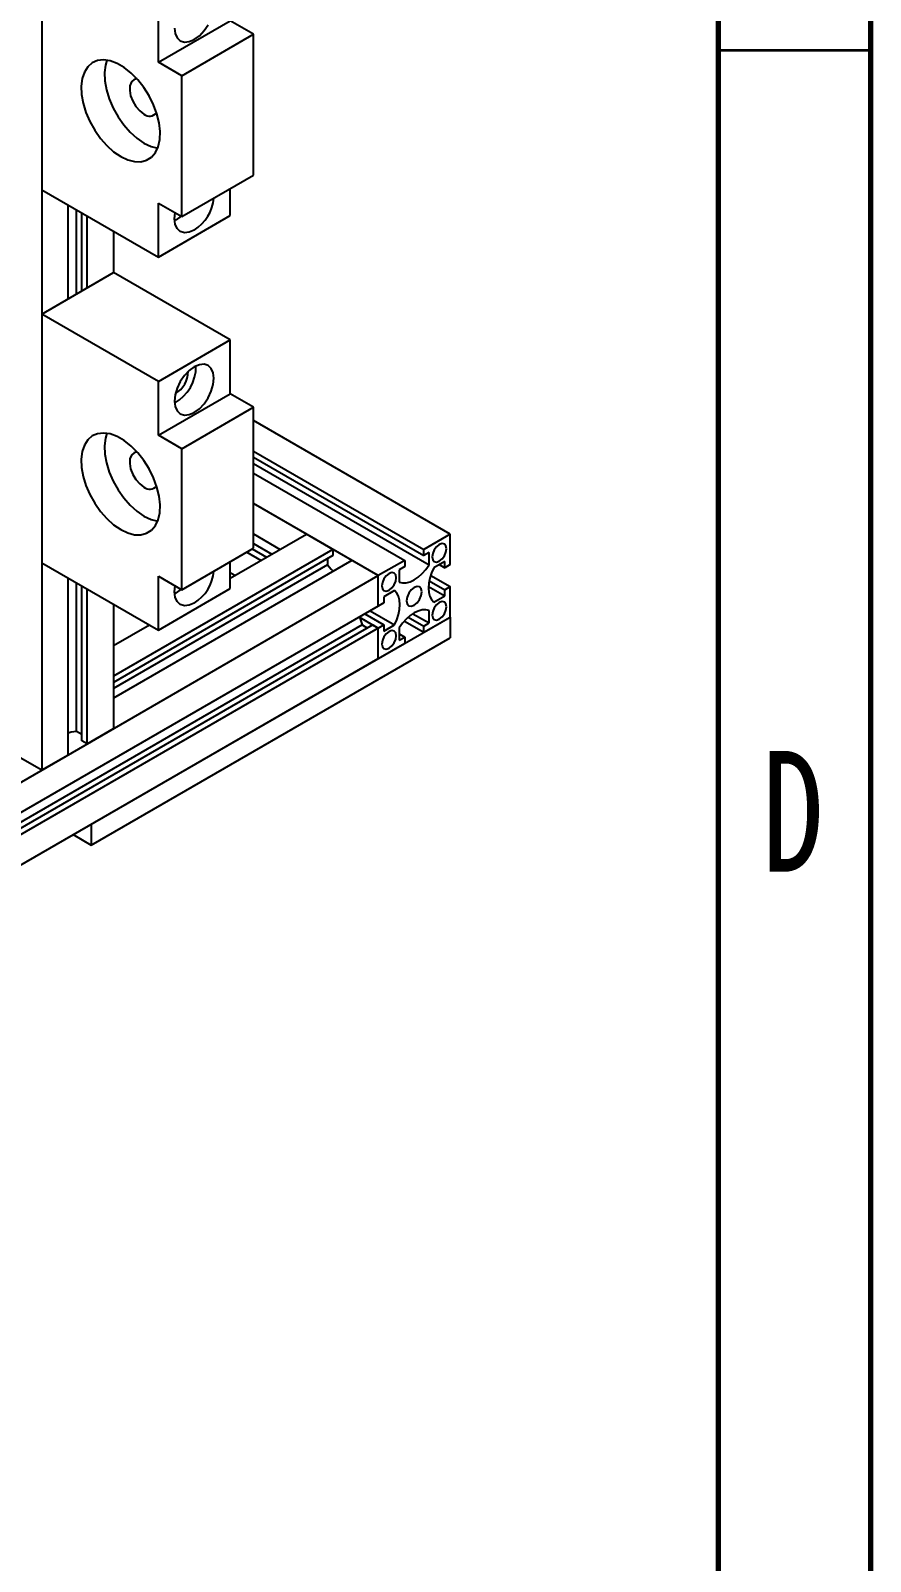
# Model space of a CAD drawing. Header units: millimetres. Extents: x 12 to 205, y 5 to 292.
# Drawn here: x 177.4 to 205, y 148.9 to 199.1 of the extents above; entities that cross this region are included whole.
import ezdxf

# ---------------------------------------------------------------- set-up
doc = ezdxf.new("R2010")
doc.units = ezdxf.units.MM
doc.styles.add('SLDTEXTSTYLE0', font='TXT', dxfattribs={"width": 0.75})

msp = doc.modelspace()

# ---------------------------------------------------------------- linework, layer by layer
at = {"color": 7, "linetype": 'Continuous', "lineweight": 70}
for p, q in [((205, 292), (205, 5)), ((200, 287), (200, 10))]:
    msp.add_line(p, q, dxfattribs=at)
at = {"color": 7, "linetype": 'Continuous', "lineweight": 25}
for p, q in [((177.7837, 208.8931), (177.7837, 174.8706)), ((177.7837, 202.0886), (177.7837, 193.9232)), ((181.6138, 198.1084), (181.6138, 199.8775)), ((181.6138, 198.1084), (183.9708, 199.469)), ((182.3799, 197.6661), (184.7369, 199.0268)), ((184.7369, 199.0268), (183.9708, 199.469)), ((184.7369, 194.3998), (184.7369, 199.0268)), ((182.3799, 197.6661), (181.6138, 198.1084)), ((182.3799, 193.0391), (182.3799, 197.6661)), ((182.3799, 193.0391), (184.7369, 194.3998)), ((177.7837, 193.9232), (181.6138, 191.7121)), ((183.9708, 193.0728), (183.9708, 193.9575)), ((178.6499, 190.3406), (178.6499, 193.4232)), ((178.9209, 190.4971), (178.9209, 193.2667)), ((179.0977, 190.5991), (179.0977, 193.1647)), ((179.2745, 190.7012), (179.2745, 193.0626)), ((181.6138, 193.4813), (182.3799, 193.0391)), ((181.6138, 191.7121), (181.6138, 193.4813)), ((181.6138, 191.7121), (183.9708, 193.0728)), ((180.1407, 192.5626), (180.1407, 191.2012)), ((177.7837, 189.8405), (180.1407, 191.2012)), ((183.9708, 188.9901), (180.1407, 191.2012)), ((177.7837, 189.8405), (177.7837, 181.6751)), ((181.6138, 187.6294), (177.7837, 189.8405)), ((181.6138, 187.6294), (183.9708, 188.9901)), ((183.9708, 187.2209), (183.9708, 188.9901)), ((181.6138, 185.8602), (181.6138, 187.6294)), ((181.6138, 185.8602), (183.9708, 187.2209)), ((184.7369, 186.7787), (183.9708, 187.2209)), ((182.3799, 185.418), (184.7369, 186.7787)), ((184.7369, 182.1516), (184.7369, 186.7787)), ((191.1951, 182.6129), (184.7369, 186.3411)), ((182.3799, 185.418), (181.6138, 185.8602)), ((182.3799, 180.791), (182.3799, 185.418)), ((184.7369, 185.341), (190.3289, 182.1128)), ((184.7369, 185.1369), (190.3289, 181.9087)), ((184.7369, 184.9327), (190.5057, 181.6025)), ((184.7369, 184.6199), (189.7043, 181.7523)), ((188.8381, 181.2522), (184.7369, 183.6198)), ((183.9708, 181.1638), (186.4811, 182.6129)), ((184.7369, 182.6195), (185.6147, 182.1128)), ((187.3473, 182.1128), (186.4811, 182.6129)), ((191.1951, 182.6129), (190.3289, 182.1128)), ((191.1951, 181.6126), (191.1951, 182.6129)), ((187.3473, 182.1128), (180.1407, 177.9526)), ((182.3799, 180.791), (184.7369, 182.1516)), ((184.5174, 182.0249), (184.99, 181.7521)), ((184.6942, 182.127), (185.1668, 181.8542)), ((184.7369, 182.3064), (185.3435, 181.9562)), ((187.3473, 182.1128), (187.3473, 181.9087)), ((190.3289, 181.9087), (190.3289, 182.1128)), ((190.5057, 182.0107), (190.3289, 181.9087)), ((190.5057, 181.6025), (190.5057, 182.0107)), ((177.7837, 181.6751), (181.6138, 179.464)), ((187.3473, 181.9087), (180.1407, 177.7484)), ((187.9719, 181.7523), (180.1407, 177.2314)), ((187.1705, 181.6025), (180.1407, 177.5442)), ((183.9708, 180.8247), (183.9708, 181.7094)), ((187.1705, 181.8066), (187.1705, 181.6025)), ((188.8381, 181.2522), (187.9719, 181.7523)), ((189.7043, 181.7523), (188.8381, 181.2522)), ((189.7043, 181.5481), (189.5275, 181.4461)), ((189.5275, 181.4461), (189.5275, 181.0378)), ((189.7043, 181.7523), (189.7043, 181.5481)), ((191.0183, 181.7147), (190.6648, 181.5106)), ((190.8415, 181.6126), (191.0183, 181.5106)), ((191.0183, 181.5106), (191.0183, 181.7147)), ((191.1951, 181.6126), (191.0183, 181.5106)), ((155.9525, 162.2677), (188.8381, 181.2522)), ((178.6499, 175.3707), (178.6499, 181.1751)), ((178.9209, 176.1394), (178.9209, 181.0186)), ((181.6138, 181.2332), (182.3799, 180.791)), ((181.6138, 179.464), (181.6138, 181.2332)), ((184.1237, 181.252), (183.9708, 181.3402)), ((188.8381, 180.2519), (188.8381, 181.2522)), ((190.5128, 181.0811), (191.0183, 180.7893)), ((190.5596, 181.2582), (191.1951, 180.8913)), ((179.0977, 175.8333), (179.0977, 180.9165)), ((179.2745, 175.7312), (179.2745, 180.8145)), ((181.6138, 179.464), (183.9708, 180.8247)), ((189.3684, 180.7622), (189.0149, 180.5581)), ((189.0149, 180.5581), (189.0149, 180.354)), ((190.4891, 180.8907), (191.0183, 180.5852)), ((190.6648, 180.3811), (191.0183, 180.5852)), ((191.0183, 180.7893), (191.1951, 180.8913)), ((191.0183, 180.5852), (191.0183, 180.7893)), ((191.1951, 179.8911), (191.1951, 180.8913)), ((188.8381, 180.2519), (156.264, 161.4473)), ((180.1407, 180.3144), (180.1407, 176.2313)), ((188.3902, 179.9934), (189.0149, 179.6327)), ((188.5669, 180.0954), (189.3684, 179.6327)), ((189.0149, 180.354), (188.8381, 180.2519)), ((189.9763, 180.0028), (190.5057, 179.6972)), ((190.5057, 179.6972), (190.5057, 180.1055)), ((188.6613, 179.6327), (137.9853, 150.3781)), ((188.8381, 179.5307), (138.1621, 150.276)), ((188.3078, 179.6327), (156.264, 161.1342)), ((179.41, 173.0877), (191.1951, 179.8911)), ((180.1407, 178.9527), (181.3202, 179.6335)), ((188.2242, 179.885), (188.8381, 179.5307)), ((188.3078, 179.6327), (188.4845, 179.5306)), ((188.6613, 179.6327), (188.8381, 179.5307)), ((188.8381, 179.5307), (189.0149, 179.6327)), ((188.8381, 178.5304), (188.8381, 179.5307)), ((189.0149, 179.6327), (189.0149, 179.4286)), ((189.0149, 179.4286), (189.3684, 179.6327)), ((189.5275, 179.5408), (189.5275, 179.1325)), ((189.6934, 179.7579), (190.3289, 179.391)), ((189.8233, 179.887), (190.3289, 179.5952)), ((190.3289, 179.391), (191.1951, 179.8911)), ((190.3289, 179.5952), (190.5057, 179.6972)), ((190.3289, 179.391), (190.3289, 179.5952)), ((191.1951, 179.8911), (191.1951, 179.2106)), ((179.41, 172.4072), (191.1951, 179.2106)), ((188.8381, 178.5304), (189.7043, 179.0304)), ((189.5275, 179.3366), (189.7043, 179.2346)), ((189.5275, 179.1325), (189.7043, 179.2346)), ((189.7043, 179.2346), (189.7043, 179.0304)), ((138.1621, 149.2758), (188.8381, 178.5304)), ((179.0977, 176.0374), (178.9209, 176.1394)), ((179.2745, 175.7312), (180.1407, 176.2313)), ((179.2745, 175.7312), (179.0977, 175.8333)), ((176.9175, 175.3707), (177.7837, 174.8706)), ((177.7837, 174.8706), (178.6499, 175.3707)), ((179.41, 173.0877), (179.41, 172.4072)), ((178.8207, 172.7475), (179.41, 172.4072))]:
    msp.add_line(p, q, dxfattribs=at)
at = {"color": 7, "linetype": 'Continuous', "lineweight": 35}
msp.add_line((200, 198.5), (205, 198.5), dxfattribs=at)
at = {"color": 7, "linetype": 'Continuous', "lineweight": 25, "flags": 128}
for points in [[(182.1442, 199.2311), (182.1662, 199.0501), (182.231, 198.9069), (182.334, 198.8114), (182.4682, 198.7699), (182.6246, 198.7854), (182.7923, 198.8567), (182.9601, 198.9791), (183.1164, 199.1441), (183.2507, 199.3406)], [(180.3764, 195.0122), (180.6079, 194.9026), (180.8319, 194.8447), (181.0413, 194.8403), (181.2293, 194.8895), (181.3899, 194.9907), (181.518, 195.1408), (181.6093, 195.3348), (181.661, 195.5666), (181.6714, 195.8287), (181.6402, 196.1127), (181.5684, 196.4094), (181.4583, 196.7093), (181.3134, 197.0028), (181.1384, 197.2804), (180.9389, 197.5332), (180.7213, 197.7531), (180.4926, 197.9331), (180.2602, 198.0672), (180.0315, 198.1513), (179.8139, 198.1826), (179.6144, 198.1602), (179.4394, 198.0846), (179.2945, 197.9584), (179.1843, 197.7857), (179.1125, 197.5719), (179.0813, 197.324), (179.0918, 197.0498), (179.1435, 196.7583), (179.2348, 196.4588), (179.3629, 196.1609), (179.5235, 195.8742), (179.7115, 195.6079), (179.9209, 195.3706), (180.1449, 195.1699), (180.3764, 195.0122)], [(179.9266, 198.1728), (179.8786, 198.0141), (179.8474, 197.7662), (179.8578, 197.4921), (179.9095, 197.2006), (180.0008, 196.901), (180.1289, 196.6032), (180.2895, 196.3165), (180.4775, 196.0502), (180.6869, 195.8128), (180.9109, 195.6121), (181.1424, 195.4544)], [(180.9153, 197.5595), (180.8218, 197.5356), (180.7342, 197.4593), (180.6828, 197.3379), (180.6723, 197.1821), (180.7036, 197.0059), (180.7739, 196.8248), (180.8769, 196.6549), (181.0035, 196.5114), (181.1424, 196.407)], [(181.1424, 195.4544), (181.3739, 195.3448), (181.5922, 195.2878)], [(182.7923, 192.5966), (182.6246, 192.5253), (182.4682, 192.5098), (182.334, 192.5512), (182.231, 192.6468), (182.1662, 192.7899), (182.1442, 192.9709), (182.1636, 193.1639)], [(182.3606, 193.0502), (182.2031, 192.9368), (182.1466, 192.907)], [(182.7923, 188.1056), (182.6246, 187.9833), (182.4682, 187.8183), (182.334, 187.6218), (182.231, 187.4073), (182.1662, 187.1894), (182.1442, 186.9829), (182.1662, 186.802), (182.231, 186.6588), (182.334, 186.5633), (182.4682, 186.5218), (182.6246, 186.5373), (182.7923, 186.6086), (182.9601, 186.731), (183.1164, 186.896), (183.2507, 187.0925), (183.3537, 187.3069), (183.4184, 187.5248), (183.4405, 187.7313), (183.4184, 187.9123), (183.3537, 188.0554), (183.2507, 188.151), (183.1164, 188.1924), (182.9601, 188.177), (182.7923, 188.1056)], [(180.3764, 182.7641), (180.6079, 182.6545), (180.8319, 182.5966), (181.0413, 182.5921), (181.2293, 182.6413), (181.3899, 182.7426), (181.518, 182.8927), (181.6093, 183.0867), (181.661, 183.3185), (181.6714, 183.5806), (181.6402, 183.8646), (181.5684, 184.1613), (181.4583, 184.4612), (181.3134, 184.7547), (181.1384, 185.0323), (180.9389, 185.2851), (180.7213, 185.505), (180.4926, 185.685), (180.2602, 185.8191), (180.0315, 185.9032), (179.8139, 185.9345), (179.6144, 185.912), (179.4394, 185.8365), (179.2945, 185.7103), (179.1843, 185.5376), (179.1125, 185.3238), (179.0813, 185.0759), (179.0918, 184.8017), (179.1435, 184.5102), (179.2348, 184.2107), (179.3629, 183.9128), (179.5235, 183.6261), (179.7115, 183.3598), (179.9209, 183.1225), (180.1449, 182.9218), (180.3764, 182.7641)], [(179.9266, 185.9247), (179.8786, 185.766), (179.8474, 185.5181), (179.8578, 185.244), (179.9095, 184.9524), (180.0008, 184.6529), (180.1289, 184.355), (180.2895, 184.0683), (180.4775, 183.802), (180.6869, 183.5647), (180.9109, 183.364), (181.1424, 183.2063)], [(180.9153, 185.3114), (180.8218, 185.2874), (180.7342, 185.2112), (180.6828, 185.0897), (180.6723, 184.934), (180.7036, 184.7577), (180.7739, 184.5767), (180.8769, 184.4068), (181.0035, 184.2633), (181.1424, 184.1589)], [(181.1424, 183.2063), (181.3739, 183.0967), (181.5922, 183.0396)], [(191.0773, 182.1366), (191.0593, 182.2304), (191.0082, 182.2892), (190.9318, 182.304), (190.8416, 182.2727), (190.7514, 182.1999), (190.6749, 182.0968), (190.6238, 181.979), (190.6059, 181.8644), (190.6238, 181.7706), (190.6749, 181.7118), (190.7514, 181.697), (190.8416, 181.7283), (190.9318, 181.8011), (191.0082, 181.9043), (191.0593, 182.0221), (191.0773, 182.1366)], [(187.1705, 181.6025), (187.2846, 181.4685), (187.3552, 181.3962)], [(189.5275, 181.0378), (189.6364, 181.0134), (189.7566, 181.0185), (189.8846, 181.0531), (190.0166, 181.116), (190.1486, 181.2054), (190.2766, 181.3187), (190.3969, 181.4524), (190.5057, 181.6025)], [(190.6648, 181.5106), (190.5892, 181.3413), (190.5336, 181.1703), (190.4995, 181.0028), (190.488, 180.8438), (190.4995, 180.698), (190.5336, 180.5698), (190.5892, 180.4631), (190.6648, 180.3811)], [(189.4274, 181.1841), (189.4094, 181.2779), (189.3583, 181.3367), (189.2819, 181.3516), (189.1917, 181.3202), (189.1015, 181.2474), (189.025, 181.1443), (188.9739, 181.0265), (188.956, 180.912), (188.9739, 180.8182), (189.025, 180.7594), (189.1015, 180.7445), (189.1917, 180.7759), (189.2819, 180.8486), (189.3583, 180.9518), (189.4094, 181.0696), (189.4274, 181.1841)], [(182.7923, 180.3485), (182.6246, 180.2771), (182.4682, 180.2617), (182.334, 180.3031), (182.231, 180.3987), (182.1662, 180.5418), (182.1442, 180.7228), (182.1636, 180.9158)], [(182.3606, 180.8021), (182.2031, 180.6887), (182.1466, 180.6589)], [(189.3684, 179.6327), (189.444, 179.802), (189.4997, 179.9729), (189.5337, 180.1405), (189.5452, 180.2995), (189.5337, 180.4453), (189.4997, 180.5735), (189.444, 180.6802), (189.3684, 180.7622)], [(190.27, 180.7179), (190.2507, 180.8188), (190.1958, 180.882), (190.1136, 180.8979), (190.0166, 180.8642), (189.9196, 180.786), (189.8374, 180.6751), (189.7825, 180.5485), (189.7632, 180.4254), (189.7825, 180.3245), (189.8374, 180.2613), (189.9196, 180.2453), (190.0166, 180.279), (190.1136, 180.3573), (190.1958, 180.4682), (190.2507, 180.5948), (190.27, 180.7179)], [(190.5057, 180.1055), (190.3969, 180.1299), (190.2766, 180.1248), (190.1486, 180.0902), (190.0166, 180.0273), (189.8846, 179.9378), (189.7566, 179.8246), (189.6364, 179.6909), (189.5275, 179.5408)], [(191.0773, 180.2313), (191.0593, 180.3251), (191.0082, 180.3839), (190.9318, 180.3988), (190.8416, 180.3674), (190.7514, 180.2946), (190.6749, 180.1915), (190.6238, 180.0737), (190.6059, 179.9592), (190.6238, 179.8654), (190.6749, 179.8066), (190.7514, 179.7917), (190.8416, 179.8231), (190.9318, 179.8959), (191.0082, 179.999), (191.0593, 180.1168), (191.0773, 180.2313)], [(188.2242, 179.885), (188.2488, 179.7985), (188.3078, 179.6327)], [(189.4274, 179.2788), (189.4094, 179.3726), (189.3583, 179.4314), (189.2819, 179.4463), (189.1917, 179.415), (189.1015, 179.3422), (189.025, 179.239), (188.9739, 179.1212), (188.956, 179.0067), (188.9739, 178.9129), (189.025, 178.8541), (189.1015, 178.8392), (189.1917, 178.8706), (189.2819, 178.9434), (189.3583, 179.0465), (189.4094, 179.1643), (189.4274, 179.2788)], [(178.9209, 176.1394), (178.7478, 176.1076), (178.6499, 176.0826)]]:
    msp.add_lwpolyline(points, dxfattribs=at)
at = {"color": 7, "linetype": 'Continuous', "lineweight": 25}
for centre, radius, start, end in [((181.3281, 196.6263), 0.2873, 229.7396, 322.31194), ((182.0389, 193.7828), 1.4052, 302.4218, 354.57163), ((181.4911, 188.1083), 1.3579, 298.86289, 1.14249), ((181.7865, 187.9378), 0.8047, 298.96497, 1.0404), ((181.3281, 184.3782), 0.2873, 229.7396, 322.31194), ((182.0389, 181.5347), 1.4052, 302.4218, 354.57163)]:
    msp.add_arc(centre, radius, start, end, dxfattribs=at)

# ---------------------------------------------------------------- texts
at = {"color": 7, "linetype": 'Continuous', "lineweight": 0, "insert": (202.4527, 175.4989), "char_height": 3.9688, "attachment_point": 2, "style": 'SLDTEXTSTYLE0'}
msp.add_mtext('D', dxfattribs=at)

doc.saveas('drawing.dxf')
